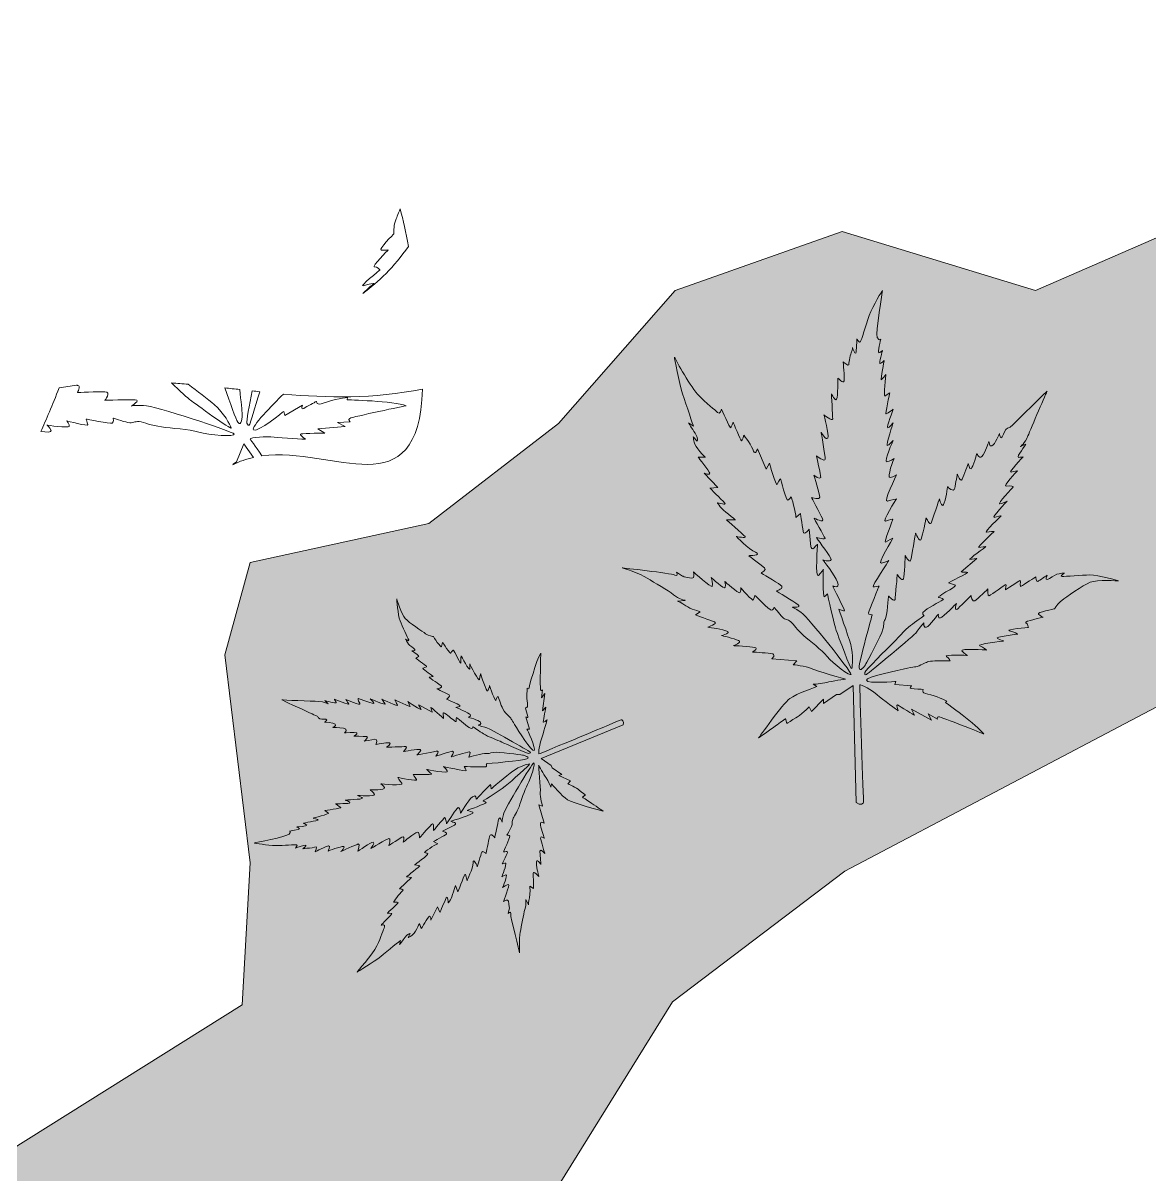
# Model space of a CAD drawing. Extents: x 566 to 1519, y -1337 to -562.
# Drawn here: x 735.4 to 910.7, y -895.6 to -716.5 of the extents above; entities that cross this region are included whole.
import ezdxf

# ---------------------------------------------------------------- set-up
doc = ezdxf.new("R2010")
doc.units = 0
doc.header["$MEASUREMENT"] = 0
doc.layers.add('katman 1', color=7, linetype='Continuous')

msp = doc.modelspace()

# ---------------------------------------------------------------- hatches: boundary and pattern name
at = {"layer": 'katman 1', "true_color": 0x008000}
h = msp.add_hatch(color=96, dxfattribs=at)
h.dxf.hatch_style = 2
h.paths.add_polyline_path([(811.6, -1183.1), (830.72, -1164.51), (837.59, -1132.94), (803.12, -1095.33), (768.25, -1066.35), (785.83, -1038.68), (778.67, -1017.45), (820.26, -1006.79), (834.81, -1013.67), (867.18, -1024.63), (880.09, -1024.63), (892.87, -1001.33), (876.63, -982.04), (825.76, -971.66), (828.81, -941.23), (842.9, -931.45), (867.18, -949.16), (885.43, -949.16), (900.41, -946.89), (917.71, -920.38), (895.83, -899.88), (872.45, -907.98), (842.98, -920.38), (803.12, -943.12), (781.94, -937.32), (786.26, -926.88), (807.45, -915.42), (836.42, -868.75), (863.23, -848.43), (911.65, -822.92), (942.79, -842.81), (949.47, -869.18), (973.05, -911.96), (999.86, -924.96), (1039.56, -924.1), (1063.52, -901.18), (1072.51, -852.32), (1067.75, -822.92), (1082.45, -790.05), (1056.94, -724), (983.43, -716.55), (948.68, -727.36), (922.03, -745.43), (892.87, -758.11), (862.79, -748.98), (836.85, -758.11), (818.69, -778.81), (798.54, -794.38), (770.75, -800.43), (766.83, -814.76), (770.75, -847.13), (769.52, -869.18), (733.22, -891.95), (708.86, -872.12), (697.21, -867.45), (678.96, -875.67), (663.89, -898.58), (669.94, -909.83), (680.37, -926.88), (686.22, -943.55), (697.21, -952.2), (693.73, -966.43), (703.05, -983.33), (708.86, -991.12), (730.48, -998.86), (746.91, -1006.79), (743.45, -1017.45), (718.37, -1035.01), (686.22, -1055.11), (670.38, -1069.77), (653.95, -1103.97), (642.27, -1119.2), (635.35, -1142.86), (646.44, -1156.29), (683.35, -1151.08), (720.97, -1139.11), (758.77, -1132.94), (775.88, -1135), (791.45, -1145.09)])

# ---------------------------------------------------------------- linework, layer by layer
at = {"layer": 'katman 1', "lineweight": 0}
for points in [[(1063.52, -901.18), (1072.51, -852.32), (1067.75, -822.92), (1082.45, -790.05), (1056.94, -724), (983.43, -716.55), (948.68, -727.36), (922.03, -745.43), (892.87, -758.11), (862.79, -748.98), (836.85, -758.11), (818.69, -778.81), (798.54, -794.38), (770.75, -800.43), (766.83, -814.76), (770.75, -847.13), (769.52, -869.18), (733.22, -891.95), (708.86, -872.12), (697.21, -867.45), (678.96, -875.67), (663.89, -898.58)], [(807.45, -915.42), (836.42, -868.75), (863.23, -848.43), (911.65, -822.92), (942.79, -842.81), (949.47, -869.18), (973.05, -911.96)]]:
    msp.add_lwpolyline(points, dxfattribs=at)
for points, knots in [([(788.38, -757.38), (789.28, -757.06), (790, -757.04), (790, -757.04), (790, -757.04), (789.07, -757.83), (788.27, -758.58), (790.72, -756.83), (793.09, -754.48), (795.36, -751.27), (795.01, -749.11), (794.57, -747.19), (794.07, -745.43), (793.74, -746.27), (793.47, -746.98), (793.35, -747.29), (793.01, -748.11), (793.09, -749.34), (793.09, -749.34), (793.09, -749.34), (790.61, -751.81), (791.14, -751.84), (791.66, -751.86), (792.2, -751.83), (792.2, -751.83), (792.2, -751.83), (789.6, -754.48), (790.05, -754.46), (790.5, -754.44), (790.96, -754.92), (790.96, -754.92), (790.96, -754.92), (787.48, -757.7), (788.38, -757.38)], [0, 0, 0, 0, 1, 1, 1, 2, 2, 2, 3, 3, 3, 4, 4, 4, 5, 5, 5, 6, 6, 6, 7, 7, 7, 8, 8, 8, 9, 9, 9, 10, 10, 10, 11, 11, 11, 11]), ([(836.78, -802.37), (836.18, -802.08), (828.61, -801.26), (828.61, -801.26), (828.61, -801.26), (831.42, -802.15), (832.5, -802.85), (833.59, -803.55), (835.79, -804.76), (836.59, -805.44), (837.39, -806.12), (838.4, -806.31), (838.4, -806.31), (838.4, -806.31), (837.22, -806.43), (837.22, -806.43), (837.22, -806.43), (837.82, -806.67), (838.5, -807.15), (839.18, -807.64), (840.7, -808.07), (840.7, -808.07), (840.7, -808.07), (839.98, -808.58), (839.98, -808.58), (839.98, -808.58), (842.34, -809.45), (842.95, -809.67), (843.55, -809.89), (841.91, -810.49), (841.91, -810.49), (841.91, -810.49), (843.6, -810.69), (844.71, -811.02), (845.83, -811.36), (844.06, -811.77), (844.06, -811.77), (844.06, -811.77), (846.02, -812.26), (846.7, -812.55), (847.37, -812.84), (845.9, -813.35), (845.9, -813.35), (845.9, -813.35), (848.58, -813.47), (849.21, -813.63), (849.84, -813.8), (848.87, -814.34), (848.87, -814.34), (848.87, -814.34), (850.68, -814.46), (851.7, -814.55), (852.72, -814.65), (851.85, -815.4), (851.85, -815.4), (851.85, -815.4), (855.74, -815.71), (855.74, -815.71), (855.74, -815.71), (855.18, -816.32), (855.18, -816.32), (855.18, -816.32), (857.21, -816.51), (857.97, -816.9), (858.73, -817.28), (863.35, -818.54), (863.35, -818.54), (863.35, -818.54), (861.13, -818.88), (860.4, -819.07), (859.68, -819.27), (858.28, -819.36), (858.28, -819.36), (858.28, -819.36), (858.86, -819.7), (858.86, -819.7), (858.86, -819.7), (855.71, -820.81), (854.65, -821.59), (853.59, -822.36), (849.82, -827.68), (849.82, -827.68), (849.82, -827.68), (851.75, -826.33), (852.43, -825.84), (853.1, -825.36), (854.02, -824.68), (854.02, -824.68), (854.02, -824.68), (854.22, -825.46), (854.22, -825.46), (854.22, -825.46), (855.04, -824.88), (855.62, -824.59), (856.2, -824.3), (857.7, -822.84), (857.7, -822.84), (857.7, -822.84), (858.04, -823.57), (858.04, -823.57), (858.04, -823.57), (859.92, -821.68), (859.92, -821.68), (859.92, -821.68), (859.92, -822.36), (859.92, -822.36), (859.92, -822.36), (861.91, -820.96), (861.91, -820.96), (861.91, -820.96), (862.44, -820.96), (862.44, -820.96), (862.44, -820.96), (864.52, -819.54), (864.52, -819.54), (864.52, -819.54), (865, -837.76), (865, -837.76), (865.65, -838.34), (866.14, -837.76), (866.14, -837.76), (866.14, -837.76), (865.47, -819.54), (865.56, -819.44), (865.66, -819.35), (867.53, -820.31), (868.27, -820.99), (869.01, -821.67), (871.53, -823.47), (871.53, -823.47), (871.53, -823.47), (871.08, -822.38), (871.43, -822.57), (871.79, -822.76), (874.04, -824.18), (874.04, -824.18), (874.04, -824.18), (873.59, -823.25), (873.59, -823.25), (873.59, -823.25), (876.72, -824.96), (876.72, -824.96), (876.72, -824.96), (876.17, -823.96), (876.17, -823.96), (876.17, -823.96), (877.62, -824.79), (877.62, -824.79), (877.62, -824.79), (877.43, -824.41), (877.81, -824.41), (878.2, -824.41), (884.81, -827.08), (884.81, -827.08), (883.88, -825.73), (878.85, -822.18), (878.85, -822.18), (878.85, -822.18), (879.07, -821.96), (879.07, -821.96), (879.07, -821.96), (877.36, -821.12), (876.14, -820.9), (874.91, -820.67), (875.56, -820.15), (875.36, -820.15), (875.17, -820.15), (874.04, -820.06), (873.56, -820.03), (873.08, -819.99), (873.62, -819.58), (873.62, -819.58), (873.62, -819.58), (871.01, -819.41), (871.01, -819.41), (871.01, -819.41), (871.17, -818.9), (871.17, -818.9), (871.17, -818.9), (866.72, -819.32), (866.57, -818.74), (866.4, -818.16), (871.53, -817.19), (872.98, -816.87), (874.43, -816.54), (874.3, -816.71), (875.04, -816.35), (875.78, -816), (875.98, -815.84), (876.85, -815.74), (877.72, -815.64), (879.59, -815.71), (879.59, -815.71), (879.59, -815.71), (879.52, -815.35), (879.01, -815.03), (878.49, -814.71), (882.29, -814.87), (882.29, -814.87), (882.29, -814.87), (881.78, -814.58), (881.42, -814.16), (881.07, -813.74), (885.23, -814.03), (885.23, -814.03), (885.23, -814.03), (884.84, -813.68), (884.2, -813.38), (883.55, -813.1), (887.91, -812.64), (887.91, -812.64), (887.91, -812.64), (887.65, -812.51), (886.97, -812.26), (886.29, -812), (890.13, -811.55), (890.13, -811.55), (890.13, -811.55), (889.61, -811.22), (888.84, -811.03), (888.07, -810.84), (891.77, -810.52), (891.77, -810.52), (891.77, -810.52), (891.68, -809.97), (891.35, -809.78), (891.03, -809.58), (894.06, -808.94), (894.06, -808.94), (894.06, -808.94), (893.68, -808.71), (893.32, -808.45), (892.96, -808.2), (895.83, -807.62), (895.83, -807.62), (895.83, -807.62), (896.35, -806.73), (896.96, -806.31), (897.58, -805.89), (900.27, -803.91), (901.36, -803.49), (902.46, -803.07), (905.76, -803.28), (905.76, -803.28), (905.76, -803.28), (902.59, -802.32), (901.32, -802.35), (900.04, -802.38), (897.49, -802.6), (897, -802.6), (896.5, -802.6), (897.4, -802.06), (897.4, -802.06), (897.4, -802.06), (896.64, -802.11), (896.19, -802.25), (895.74, -802.4), (895.14, -802.96), (894.72, -803.07), (894.31, -803.19), (894.67, -802.41), (894.67, -802.41), (894.67, -802.41), (893.47, -803.19), (893.23, -803.37), (892.98, -803.54), (892.93, -802.64), (892.93, -802.64), (892.93, -802.64), (891, -803.9), (890.66, -804.11), (890.32, -804.32), (890.65, -803.14), (890.45, -803.24), (890.26, -803.34), (888.18, -804.66), (888.18, -804.66), (888.18, -804.66), (888.37, -803.79), (888.26, -803.83), (888.15, -803.88), (886.02, -805.4), (885.68, -805.59), (885.34, -805.78), (885.48, -804.49), (885.48, -804.49), (885.48, -804.49), (883.9, -806.12), (883.45, -806.39), (883, -806.66), (882.84, -805.57), (882.84, -805.57), (882.84, -805.57), (880.99, -807.5), (880.62, -807.71), (880.25, -807.91), (880.56, -806.8), (880.56, -806.8), (880.56, -806.8), (878.53, -808.89), (878.09, -809.05), (877.66, -809.21), (877.77, -808.44), (877.77, -808.44), (877.77, -808.44), (876.39, -810.3), (875.91, -810.5), (875.42, -810.69), (875.49, -809.8), (875.49, -809.8), (875.49, -809.8), (874.53, -810.96), (874.38, -811.27), (874.24, -811.58), (866.86, -817.65), (866.57, -817.85), (866.28, -818.04), (866.33, -817.73), (866.33, -817.51), (866.33, -817.29), (869.93, -813.69), (870.54, -813.11), (871.14, -812.53), (872.64, -810.76), (873.42, -810.21), (874.19, -809.65), (875.54, -808.69), (875.54, -808.69), (875.54, -808.69), (874.96, -808.39), (875.71, -807.86), (876.46, -807.33), (878.56, -806.17), (878.56, -806.17), (878.56, -806.17), (878.23, -805.86), (877.84, -805.86), (877.46, -805.86), (878.9, -805.03), (879.53, -804.67), (880.16, -804.31), (880.45, -803.97), (880.45, -803.97), (880.45, -803.97), (879.32, -803.59), (879.32, -803.59), (879.32, -803.59), (882.48, -801.96), (882.36, -801.96), (882.24, -801.96), (881.32, -801.89), (881.32, -801.89), (881.32, -801.89), (883.74, -799.81), (883.74, -799.81), (883.74, -799.81), (883.06, -799.89), (882.68, -799.96), (882.29, -800.03), (885.17, -797.95), (885.17, -797.95), (885.17, -797.95), (884.34, -798.02), (884.06, -798.07), (883.77, -798.11), (886.45, -795.58), (886.45, -795.58), (886.45, -795.58), (885.75, -795.63), (885.24, -795.73), (884.73, -795.82), (887.54, -793.14), (887.54, -793.14), (887.54, -793.14), (886.96, -793.26), (886.43, -793.41), (885.9, -793.55), (888.46, -790.89), (888.46, -790.89), (888.46, -790.89), (887.83, -791.18), (887.32, -791.3), (886.81, -791.43), (889.38, -788.67), (889.38, -788.67), (889.38, -788.67), (889.16, -788.35), (888.36, -788.55), (887.56, -788.74), (890.05, -786.18), (890.05, -786.18), (890.05, -786.18), (889.59, -786.25), (889.06, -786.39), (888.53, -786.54), (890.95, -783.98), (890.95, -783.98), (890.95, -783.98), (890.51, -784.07), (890.2, -784.07), (889.88, -784.07), (891.38, -782.04), (891.38, -782.04), (891.38, -782.04), (890.51, -782.41), (890.51, -782.41), (890.51, -782.41), (891.23, -781.9), (891.7, -780.74), (892.15, -779.58), (894.67, -773.78), (894.67, -773.78), (894.67, -773.78), (891.38, -776.99), (890.15, -778.2), (888.91, -779.41), (889.01, -779.41), (888.53, -779.55), (888.05, -779.7), (888.05, -780.38), (887.71, -780.88), (887.37, -781.39), (887.27, -780.38), (887.27, -780.38), (887.27, -780.38), (886.55, -782.07), (886.09, -782.29), (885.63, -782.5), (885.68, -781.54), (885.63, -781.61), (885.58, -781.68), (885.24, -782.72), (884.73, -783.66), (884.23, -784.61), (883.74, -783.49), (883.74, -783.49), (883.74, -783.49), (883.17, -785.62), (882.87, -785.84), (882.58, -786.06), (882.41, -785.02), (882.41, -785.02), (882.41, -785.02), (881.71, -786.85), (881.45, -787.46), (881.18, -788.06), (880.72, -786.68), (880.72, -786.68), (880.72, -786.68), (880.46, -788.11), (880.31, -788.88), (880.17, -789.66), (879.2, -788.64), (879.2, -788.64), (879.2, -788.64), (878.89, -790.84), (878.57, -791.42), (878.26, -792), (877.92, -790.53), (877.92, -790.53), (877.92, -790.53), (876.83, -793.84), (876.64, -794.28), (876.44, -794.71), (875.86, -793.5), (875.86, -793.5), (875.86, -793.5), (875.26, -796.5), (875.04, -796.89), (874.82, -797.28), (874.22, -795.85), (874.22, -795.85), (874.22, -795.85), (873.62, -799.67), (873.45, -800.1), (873.28, -800.54), (872.6, -799.35), (872.6, -799.35), (872.6, -799.35), (872.53, -802.47), (872.33, -802.96), (872.14, -803.44), (871.37, -802.3), (871.37, -802.3), (871.37, -802.3), (871.1, -805.71), (871.03, -806.17), (870.96, -806.63), (870.01, -805.64), (870.01, -805.64), (870.01, -805.64), (869.8, -808.86), (869.48, -809.27), (869.17, -809.68), (869.39, -809.9), (869.14, -810.81), (868.9, -811.73), (866.68, -815.87), (866.51, -816.18), (866.34, -816.5), (865.47, -817.61), (865.44, -816.76), (865.42, -815.92), (867.48, -808.54), (867.48, -808.54), (867.48, -808.54), (866.82, -808.59), (866.92, -808.23), (867.02, -807.87), (868.54, -804.09), (868.54, -804.09), (868.54, -804.09), (867.84, -804.21), (867.62, -804.19), (867.4, -804.17), (870.04, -800.13), (870.04, -800.13), (870.04, -800.13), (869.7, -800.3), (868.92, -800.54), (868.15, -800.78), (870.71, -796.65), (870.71, -796.65), (870.71, -796.65), (869.92, -797.03), (869.55, -797.25), (869.19, -797.47), (870.71, -793.67), (870.71, -793.67), (870.71, -793.67), (870.18, -793.77), (869.53, -793.99), (868.88, -794.2), (871.27, -790.53), (871.27, -790.53), (871.27, -790.53), (870.62, -790.63), (869.84, -790.89), (869.07, -791.16), (871.27, -786.81), (871.27, -786.81), (871.27, -786.81), (870.91, -787.1), (870.28, -787.19), (869.65, -787.29), (870.88, -784.24), (870.88, -784.24), (870.88, -784.24), (870.21, -784.78), (869.72, -784.75), (869.24, -784.73), (870.74, -781.44), (870.74, -781.44), (870.74, -781.44), (870.04, -782.24), (869.82, -782.21), (869.6, -782.19), (870.74, -778.68), (870.74, -778.68), (870.74, -778.68), (870.13, -779.5), (869.89, -779.46), (869.65, -779.41), (870.74, -776.6), (870.74, -776.6), (870.74, -776.6), (869.94, -777.13), (869.67, -777.33), (869.41, -777.52), (870.21, -774.04), (870.21, -774.04), (870.21, -774.04), (869.65, -774.43), (869.43, -774.57), (869.22, -774.72), (869.6, -771.21), (869.6, -771.21), (869.6, -771.21), (868.9, -772.11), (868.85, -772.03), (868.8, -771.96), (869.34, -768.99), (869.34, -768.99), (869.34, -768.99), (868.95, -769.45), (868.71, -769.5), (868.47, -769.54), (869.09, -767.44), (869.09, -767.44), (869.09, -767.44), (868.71, -767.83), (868.51, -767.83), (868.32, -767.83), (868.8, -765.72), (868.8, -765.72), (868.8, -765.72), (868.61, -766.06), (868.27, -765.43), (867.93, -764.81), (869.09, -758.11), (869.09, -758.11), (869.09, -758.11), (867.59, -760.45), (867.01, -762.03), (866.43, -763.6), (865.81, -765.82), (865.64, -766.11), (865.47, -766.4), (865.1, -765.63), (865.1, -765.63), (865.1, -765.63), (865.05, -767.59), (864.91, -767.85), (864.77, -768.12), (864.43, -767.01), (864.43, -767.01), (864.43, -767.01), (864.48, -767.22), (864.23, -767.8), (863.99, -768.38), (863.85, -769.5), (863.82, -769.71), (863.8, -769.93), (862.95, -769.21), (862.95, -769.21), (862.95, -769.21), (863.22, -771.72), (863.1, -772.2), (862.98, -772.69), (862.15, -771.75), (862.15, -771.75), (862.15, -771.75), (862.15, -774.62), (861.94, -775.03), (861.72, -775.44), (861.14, -774.19), (861.14, -774.19), (861.14, -774.19), (861.33, -777.64), (861.33, -778.08), (861.33, -778.51), (859.96, -777.45), (859.96, -777.45), (859.96, -777.45), (860.8, -780.64), (860.56, -781.08), (860.32, -781.51), (859.52, -780.16), (859.52, -780.16), (859.52, -780.16), (860.2, -783.86), (860.17, -784.36), (860.15, -784.87), (858.79, -783.83), (858.79, -783.83), (858.79, -783.83), (859.52, -786.83), (859.47, -787.22), (859.42, -787.6), (858.41, -786.86), (858.41, -786.86), (858.41, -786.86), (859.32, -789.78), (859.35, -790.27), (859.37, -790.75), (858.04, -790.29), (858.04, -790.29), (858.04, -790.29), (859.32, -792.75), (859.74, -793.58), (860.15, -794.4), (858.43, -793.53), (858.43, -793.53), (858.43, -793.53), (859.98, -796.31), (860.15, -796.63), (860.32, -796.94), (858.79, -796.55), (858.79, -796.55), (858.79, -796.55), (860.54, -798.9), (860.99, -799.72), (861.45, -800.54), (859.81, -800.03), (859.81, -800.03), (859.81, -800.03), (861.72, -802.4), (862.1, -803.49), (862.49, -804.58), (861.35, -804.07), (861.35, -804.07), (861.35, -804.07), (863.19, -807.84), (863.17, -807.92), (863.14, -807.99), (862.27, -807.67), (862.27, -807.67), (862.27, -807.67), (863.7, -811.59), (864.13, -813.19), (864.57, -814.78), (864.42, -816.52), (864.3, -816.91), (864.18, -817.3), (862.15, -811.67), (861.89, -811.01), (861.62, -810.36), (860.53, -805.31), (860.53, -805.31), (860.53, -805.31), (860.27, -805.6), (860.03, -805.74), (859.78, -805.89), (859.88, -801.51), (859.88, -801.51), (859.88, -801.51), (859.64, -801.92), (859.11, -802.45), (858.58, -802.99), (858.99, -797.59), (858.99, -797.59), (858.99, -797.59), (858.74, -797.74), (858.46, -798.15), (858.16, -798.56), (857.95, -798), (857.95, -798), (857.95, -798), (857.68, -795.25), (857.68, -795.25), (857.68, -795.25), (856.93, -796.19), (856.81, -795.8), (856.69, -795.42), (856.33, -792.78), (856.33, -792.78), (856.33, -792.78), (855.6, -793.41), (855.6, -793.41), (855.65, -792.64), (854.88, -790.2), (854.88, -790.2), (854.88, -790.2), (854.61, -790.58), (854.37, -790.75), (854.13, -790.92), (853.21, -787.39), (853.21, -787.39), (853.21, -787.39), (852.73, -788.17), (852.66, -788.34), (852.58, -788.5), (851.49, -785), (851.49, -785), (851.49, -785), (850.99, -785.89), (850.99, -785.89), (850.99, -785.89), (849.66, -782.77), (849.66, -782.77), (849.66, -782.77), (849.2, -783.79), (849.03, -783.11), (848.86, -782.43), (847.53, -780.62), (847.53, -780.62), (847.53, -780.62), (847.28, -781.47), (847.14, -781.49), (847, -781.52), (845.88, -778.61), (845.88, -778.61), (845.88, -778.61), (845.52, -779.44), (845.45, -779.48), (845.38, -779.53), (844.02, -776.56), (844.02, -776.56), (844.02, -776.56), (843.85, -777.58), (843.44, -777.12), (843.03, -776.66), (841.75, -775.79), (840.32, -774.24), (838.9, -772.69), (836.72, -768.44), (836.72, -768.51), (836.72, -768.58), (837.42, -772.47), (838, -774.21), (838.58, -775.96), (839.67, -779.22), (839.67, -779.22), (839.67, -779.22), (838.92, -778.71), (838.92, -778.71), (838.92, -778.71), (839.43, -779.58), (839.94, -780.31), (840.44, -781.03), (840.27, -781.57), (840.27, -781.57), (840.27, -781.57), (839.65, -780.89), (839.65, -780.89), (839.65, -780.89), (839.67, -781.06), (839.77, -781.73), (839.86, -782.41), (841.53, -784.06), (841.53, -784.06), (841.53, -784.06), (840.42, -784.06), (840.42, -784.06), (840.42, -784.06), (842.16, -786.23), (842.23, -786.55), (842.3, -786.86), (841.36, -786.55), (841.36, -786.55), (841.36, -786.55), (843.47, -788.75), (843.47, -788.75), (843.47, -788.75), (842.23, -788.84), (842.23, -788.84), (842.23, -788.84), (844, -790.61), (844.53, -791.12), (845.06, -791.62), (843.42, -791.12), (843.42, -791.12), (843.42, -791.12), (843.56, -791.41), (843.85, -791.79), (844.14, -792.18), (846.22, -793.78), (846.22, -793.78), (846.22, -793.78), (844.82, -793.78), (844.82, -793.78), (844.82, -793.78), (847.33, -796), (847.7, -796.36), (848.06, -796.73), (846.34, -796.36), (846.34, -796.36), (846.34, -796.36), (848.23, -798.35), (849.34, -798.83), (850.45, -799.31), (848.28, -799.36), (848.28, -799.36), (848.28, -799.36), (850.36, -800.96), (850.74, -801.27), (851.13, -801.59), (850.19, -802.05), (850.19, -802.05), (850.19, -802.05), (852.51, -803.42), (853.23, -803.93), (853.96, -804.44), (852.6, -804.85), (852.6, -804.85), (852.6, -804.85), (855.31, -806.52), (855.94, -806.98), (856.57, -807.44), (855.09, -807.39), (855.09, -807.39), (855.09, -807.39), (855.36, -807.44), (856.45, -808.18), (857.53, -808.94), (864.18, -817.37), (864.18, -817.81), (864.18, -818.24), (861.35, -816.11), (860.49, -815.05), (859.61, -813.99), (857.8, -812.66), (856.81, -811.79), (855.82, -810.92), (855.31, -810.07), (854.8, -809.64), (854.3, -809.2), (854.01, -809.39), (853.52, -808.91), (853.04, -808.43), (852.22, -807.37), (852.22, -807.37), (852.22, -807.37), (852.07, -807.9), (851.78, -807.85), (851.49, -807.8), (849.24, -805.53), (849.24, -805.53), (849.24, -805.53), (849.1, -805.94), (849.03, -806.25), (848.95, -806.57), (847.02, -804.34), (847.02, -804.34), (847.02, -804.34), (847.09, -804.95), (846.9, -805.12), (846.71, -805.29), (844.55, -803.37), (844.55, -803.37), (844.55, -803.37), (844.72, -803.79), (844.63, -804.27), (844.53, -804.75), (842.45, -802.75), (842.45, -802.75), (842.45, -802.75), (842.74, -803.86), (842.59, -804.13), (842.45, -804.39), (839.67, -801.88), (839.67, -801.88), (839.67, -801.88), (839.79, -802.43), (839.67, -802.75), (839.55, -803.06), (838, -802.55), (838, -802.55), (838, -802.55), (837.03, -801.9), (837.03, -801.9), (837.03, -801.89), (837.39, -802.66), (836.78, -802.37)], [0, 0, 0, 0, 1, 1, 1, 2, 2, 2, 3, 3, 3, 4, 4, 4, 5, 5, 5, 6, 6, 6, 7, 7, 7, 8, 8, 8, 9, 9, 9, 10, 10, 10, 11, 11, 11, 12, 12, 12, 13, 13, 13, 14, 14, 14, 15, 15, 15, 16, 16, 16, 17, 17, 17, 18, 18, 18, 19, 19, 19, 20, 20, 20, 21, 21, 21, 22, 22, 22, 23, 23, 23, 24, 24, 24, 25, 25, 25, 26, 26, 26, 27, 27, 27, 28, 28, 28, 29, 29, 29, 30, 30, 30, 31, 31, 31, 32, 32, 32, 33, 33, 33, 34, 34, 34, 35, 35, 35, 36, 36, 36, 37, 37, 37, 38, 38, 38, 39, 39, 39, 40, 40, 40, 41, 41, 41, 42, 42, 42, 43, 43, 43, 44, 44, 44, 45, 45, 45, 46, 46, 46, 47, 47, 47, 48, 48, 48, 49, 49, 49, 50, 50, 50, 51, 51, 51, 52, 52, 52, 53, 53, 53, 54, 54, 54, 55, 55, 55, 56, 56, 56, 57, 57, 57, 58, 58, 58, 59, 59, 59, 60, 60, 60, 61, 61, 61, 62, 62, 62, 63, 63, 63, 64, 64, 64, 65, 65, 65, 66, 66, 66, 67, 67, 67, 68, 68, 68, 69, 69, 69, 70, 70, 70, 71, 71, 71, 72, 72, 72, 73, 73, 73, 74, 74, 74, 75, 75, 75, 76, 76, 76, 77, 77, 77, 78, 78, 78, 79, 79, 79, 80, 80, 80, 81, 81, 81, 82, 82, 82, 83, 83, 83, 84, 84, 84, 85, 85, 85, 86, 86, 86, 87, 87, 87, 88, 88, 88, 89, 89, 89, 90, 90, 90, 91, 91, 91, 92, 92, 92, 93, 93, 93, 94, 94, 94, 95, 95, 95, 96, 96, 96, 97, 97, 97, 98, 98, 98, 99, 99, 99, 100, 100, 100, 101, 101, 101, 102, 102, 102, 103, 103, 103, 104, 104, 104, 105, 105, 105, 106, 106, 106, 107, 107, 107, 108, 108, 108, 109, 109, 109, 110, 110, 110, 111, 111, 111, 112, 112, 112, 113, 113, 113, 114, 114, 114, 115, 115, 115, 116, 116, 116, 117, 117, 117, 118, 118, 118, 119, 119, 119, 120, 120, 120, 121, 121, 121, 122, 122, 122, 123, 123, 123, 124, 124, 124, 125, 125, 125, 126, 126, 126, 127, 127, 127, 128, 128, 128, 129, 129, 129, 130, 130, 130, 131, 131, 131, 132, 132, 132, 133, 133, 133, 134, 134, 134, 135, 135, 135, 136, 136, 136, 137, 137, 137, 138, 138, 138, 139, 139, 139, 140, 140, 140, 141, 141, 141, 142, 142, 142, 143, 143, 143, 144, 144, 144, 145, 145, 145, 146, 146, 146, 147, 147, 147, 148, 148, 148, 149, 149, 149, 150, 150, 150, 151, 151, 151, 152, 152, 152, 153, 153, 153, 154, 154, 154, 155, 155, 155, 156, 156, 156, 157, 157, 157, 158, 158, 158, 159, 159, 159, 160, 160, 160, 161, 161, 161, 162, 162, 162, 163, 163, 163, 164, 164, 164, 165, 165, 165, 166, 166, 166, 167, 167, 167, 168, 168, 168, 169, 169, 169, 170, 170, 170, 171, 171, 171, 172, 172, 172, 173, 173, 173, 174, 174, 174, 175, 175, 175, 176, 176, 176, 177, 177, 177, 178, 178, 178, 179, 179, 179, 180, 180, 180, 181, 181, 181, 182, 182, 182, 183, 183, 183, 184, 184, 184, 185, 185, 185, 186, 186, 186, 187, 187, 187, 188, 188, 188, 189, 189, 189, 190, 190, 190, 191, 191, 191, 192, 192, 192, 193, 193, 193, 194, 194, 194, 195, 195, 195, 196, 196, 196, 197, 197, 197, 198, 198, 198, 199, 199, 199, 200, 200, 200, 201, 201, 201, 202, 202, 202, 203, 203, 203, 204, 204, 204, 205, 205, 205, 206, 206, 206, 207, 207, 207, 208, 208, 208, 209, 209, 209, 210, 210, 210, 211, 211, 211, 212, 212, 212, 213, 213, 213, 214, 214, 214, 215, 215, 215, 216, 216, 216, 217, 217, 217, 218, 218, 218, 219, 219, 219, 220, 220, 220, 221, 221, 221, 222, 222, 222, 223, 223, 223, 224, 224, 224, 225, 225, 225, 226, 226, 226, 227, 227, 227, 228, 228, 228, 229, 229, 229, 230, 230, 230, 231, 231, 231, 232, 232, 232, 233, 233, 233, 234, 234, 234, 235, 235, 235, 236, 236, 236, 237, 237, 237, 238, 238, 238, 239, 239, 239, 240, 240, 240, 241, 241, 241, 242, 242, 242, 243, 243, 243, 244, 244, 244, 245, 245, 245, 246, 246, 246, 247, 247, 247, 248, 248, 248, 249, 249, 249, 250, 250, 250, 251, 251, 251, 252, 252, 252, 253, 253, 253, 254, 254, 254, 255, 255, 255, 256, 256, 256, 257, 257, 257, 258, 258, 258, 259, 259, 259, 260, 260, 260, 261, 261, 261, 262, 262, 262, 263, 263, 263, 264, 264, 264, 265, 265, 265, 266, 266, 266, 267, 267, 267, 268, 268, 268, 269, 269, 269, 270, 270, 270, 271, 271, 271, 272, 272, 272, 273, 273, 273, 274, 274, 274, 275, 275, 275, 276, 276, 276, 277, 277, 277, 278, 278, 278, 279, 279, 279, 280, 280, 280, 281, 281, 281, 282, 282, 282, 283, 283, 283, 284, 284, 284, 285, 285, 285, 286, 286, 286, 287, 287, 287, 288, 288, 288, 289, 289, 289, 290, 290, 290, 291, 291, 291, 292, 292, 292, 293, 293, 293, 294, 294, 294, 295, 295, 295, 296, 296, 296, 297, 297, 297, 298, 298, 298, 299, 299, 299, 300, 300, 300, 301, 301, 301, 302, 302, 302, 303, 303, 303, 304, 304, 304, 305, 305, 305, 306, 306, 306, 307, 307, 307, 308, 308, 308, 309, 309, 309, 310, 310, 310, 311, 311, 311, 311]), ([(768.27, -780.45), (767.99, -780.02), (755.77, -776.01), (754.19, -775.99), (752.61, -775.96), (752.31, -776.09), (752.31, -776.09), (752.31, -776.09), (753.81, -775.16), (752.88, -775.12), (751.95, -775.08), (748.15, -775.21), (748.15, -775.21), (748.15, -775.21), (749.22, -773.9), (748.16, -773.88), (747.1, -773.85), (743.88, -774.01), (743.88, -774.01), (743.88, -774.01), (744.51, -772.93), (743.92, -772.88), (743.88, -772.87), (743.82, -772.87), (743.77, -772.86), (742.87, -772.98), (741.97, -773.09), (741.05, -773.26), (739.98, -775.98), (739.03, -778.25), (738.19, -780.07), (739.05, -780.17), (739.93, -780.2), (739.81, -779.92), (739.58, -779.37), (739.14, -779.07), (739.14, -779.07), (739.14, -779.07), (742.55, -779.55), (742.63, -779.26), (742.71, -778.96), (742.24, -778.4), (742.24, -778.4), (742.24, -778.4), (745.65, -779.34), (745.51, -778.98), (745.37, -778.62), (745.25, -778.11), (745.25, -778.11), (745.25, -778.11), (748.99, -778.89), (749.31, -778.74), (749.63, -778.6), (749.43, -777.97), (749.43, -777.97), (749.43, -777.97), (750.95, -778.49), (751.75, -778.65), (752.56, -778.81), (752.72, -778.43), (753.51, -778.52), (754.31, -778.62), (755.37, -779.13), (756.94, -779.34), (758.5, -779.55), (761.19, -779.68), (762.76, -780.16), (764.33, -780.64), (768.57, -780.89), (768.27, -780.45)], [0, 0, 0, 0, 1, 1, 1, 2, 2, 2, 3, 3, 3, 4, 4, 4, 5, 5, 5, 6, 6, 6, 7, 7, 7, 8, 8, 8, 9, 9, 9, 10, 10, 10, 11, 11, 11, 12, 12, 12, 13, 13, 13, 14, 14, 14, 15, 15, 15, 16, 16, 16, 17, 17, 17, 18, 18, 18, 19, 19, 19, 20, 20, 20, 21, 21, 21, 22, 22, 22, 23, 23, 23, 23]), ([(758.53, -772.51), (759.76, -773.68), (761.12, -774.96), (761.48, -775.2), (762.18, -775.68), (767.94, -779.95), (767.8, -779.48), (767.67, -779.02), (766.66, -777.19), (765.17, -775.88), (764.26, -775.09), (762.42, -773.69), (761.12, -772.71), (760.26, -772.63), (759.39, -772.56), (758.53, -772.51)], [0, 0, 0, 0, 1, 1, 1, 2, 2, 2, 3, 3, 3, 4, 4, 4, 5, 5, 5, 5]), ([(766.83, -773.27), (767.63, -775.62), (768.54, -778.16), (768.84, -778.59), (769.42, -779.41), (769.55, -777.73), (769.51, -777.3), (769.49, -777.07), (769.33, -775.27), (769.12, -773.53), (768.36, -773.44), (767.59, -773.36), (766.83, -773.27)], [0, 0, 0, 0, 1, 1, 1, 2, 2, 2, 3, 3, 3, 4, 4, 4, 4]), ([(771.28, -779.81), (771.83, -780.29), (775.98, -776.92), (775.98, -776.92), (775.98, -776.92), (776.16, -777.54), (776.16, -777.54), (776.16, -777.54), (778.87, -775.97), (778.87, -775.97), (778.87, -775.97), (778.6, -776.75), (779.11, -776.46), (779.61, -776.17), (780.8, -775.52), (780.99, -775.39), (781.18, -775.27), (780.88, -776.21), (782.25, -775.62), (783.62, -775.04), (785.88, -774.74), (785.88, -774.74), (785.88, -774.74), (785.81, -775.12), (785.81, -775.12), (785.81, -775.12), (793.17, -775.32), (795, -776.05), (795, -776.05), (786.64, -777.76), (786.25, -778.01), (785.87, -778.27), (786.32, -778.53), (786.32, -778.53), (786.32, -778.53), (784.31, -778.66), (784.31, -778.66), (784.31, -778.66), (785.52, -779.29), (785.52, -779.29), (785.52, -779.29), (781.27, -779.66), (781.27, -779.66), (781.27, -779.66), (782.34, -780.29), (782.34, -780.29), (782.34, -780.29), (779.15, -780.37), (778.67, -780.41), (778.19, -780.46), (779.36, -781.25), (779.36, -781.25), (779.36, -781.25), (775.66, -781.11), (774.48, -780.93), (773.29, -780.75), (770.78, -781.02), (770.75, -781.18), (770.74, -781.22), (771.48, -782.28), (772.58, -783.84), (783.81, -782.34), (796.86, -792.33), (797.57, -773.46), (789.83, -774.99), (782.78, -774.83), (775.92, -774.23), (774.28, -775.89), (770.79, -779.39), (771.28, -779.81)], [0, 0, 0, 0, 1, 1, 1, 2, 2, 2, 3, 3, 3, 4, 4, 4, 5, 5, 5, 6, 6, 6, 7, 7, 7, 8, 8, 8, 9, 9, 9, 10, 10, 10, 11, 11, 11, 12, 12, 12, 13, 13, 13, 14, 14, 14, 15, 15, 15, 16, 16, 16, 17, 17, 17, 18, 18, 18, 19, 19, 19, 20, 20, 20, 21, 21, 21, 22, 22, 22, 23, 23, 23, 23]), ([(770.23, -778.74), (770.37, -778.96), (770.53, -779.3), (770.69, -778.92), (770.77, -778.74), (771.49, -776.41), (772.25, -773.87), (771.85, -773.82), (771.46, -773.78), (771.06, -773.74), (770.65, -775.82), (770.13, -778.59), (770.23, -778.74)], [0, 0, 0, 0, 1, 1, 1, 2, 2, 2, 3, 3, 3, 4, 4, 4, 4]), ([(771.25, -784.08), (771.25, -784.08), (769.77, -781.97), (769.77, -781.97), (769.77, -781.97), (768.64, -784.77), (768.64, -784.77), (768.64, -784.77), (768.11, -785.12), (768.11, -785.12), (768.11, -785.12), (768.07, -785.22), (768.07, -785.22), (769.1, -784.68), (770.16, -784.32), (771.25, -784.08)], [0, 0, 0, 0, 1, 1, 1, 2, 2, 2, 3, 3, 3, 4, 4, 4, 5, 5, 5, 5]), ([(816.01, -830.87), (816.01, -830.87), (828.74, -825.67), (828.74, -825.67), (828.98, -825.06), (828.44, -824.87), (828.44, -824.87), (828.44, -824.87), (815.76, -830.2), (815.66, -830.16), (815.57, -830.11), (815.75, -828.54), (816.04, -827.83), (816.31, -827.13), (816.92, -824.87), (816.92, -824.87), (816.92, -824.87), (816.27, -825.48), (816.31, -825.18), (816.35, -824.88), (816.75, -822.91), (816.75, -822.91), (816.75, -822.91), (816.21, -823.48), (816.21, -823.48), (816.21, -823.48), (816.59, -820.81), (816.59, -820.81), (816.59, -820.81), (816.03, -821.47), (816.03, -821.47), (816.03, -821.47), (816.23, -820.22), (816.23, -820.22), (816.23, -820.22), (816.01, -820.46), (815.91, -820.19), (815.8, -819.91), (815.93, -814.53), (815.93, -814.53), (815.23, -815.56), (814.06, -820.05), (814.06, -820.05), (814.06, -820.05), (813.84, -819.95), (813.84, -819.95), (813.84, -819.95), (813.71, -821.38), (813.87, -822.3), (814.04, -823.23), (813.51, -822.91), (813.56, -823.05), (813.61, -823.19), (813.84, -824.01), (813.95, -824.36), (814.05, -824.71), (813.61, -824.43), (813.61, -824.43), (813.61, -824.43), (814.19, -826.32), (814.19, -826.32), (814.19, -826.32), (813.79, -826.34), (813.79, -826.34), (813.79, -826.34), (815.27, -829.37), (814.9, -829.64), (814.53, -829.91), (812.49, -826.55), (811.87, -825.61), (811.26, -824.67), (811.4, -824.72), (810.96, -824.29), (810.51, -823.86), (810.34, -823.77), (810.05, -823.18), (809.75, -822.59), (809.29, -821.26), (809.29, -821.26), (809.29, -821.26), (809.06, -821.4), (808.97, -821.84), (808.88, -822.29), (807.98, -819.57), (807.98, -819.57), (807.98, -819.57), (807.91, -820.01), (807.71, -820.37), (807.51, -820.73), (806.6, -817.72), (806.6, -817.72), (806.6, -817.72), (806.46, -818.09), (806.42, -818.62), (806.39, -819.15), (804.91, -816.2), (804.91, -816.2), (804.91, -816.2), (804.89, -816.42), (804.89, -816.96), (804.89, -817.51), (803.55, -814.92), (803.55, -814.92), (803.55, -814.92), (803.46, -815.37), (803.52, -815.97), (803.59, -816.57), (802.38, -814.03), (802.38, -814.03), (802.38, -814.03), (802.02, -814.25), (801.97, -814.53), (801.92, -814.8), (800.66, -812.84), (800.66, -812.84), (800.66, -812.84), (800.6, -813.17), (800.51, -813.49), (800.42, -813.81), (799.25, -811.94), (799.25, -811.94), (799.25, -811.94), (798.49, -811.81), (798.03, -811.49), (797.57, -811.17), (795.45, -809.8), (794.86, -809.13), (794.28, -808.47), (793.54, -806.09), (793.54, -806.09), (793.54, -806.09), (793.71, -808.58), (794.07, -809.47), (794.43, -810.37), (795.27, -812.1), (795.4, -812.46), (795.53, -812.81), (794.91, -812.32), (794.91, -812.32), (794.91, -812.32), (795.14, -812.84), (795.36, -813.12), (795.59, -813.4), (796.15, -813.67), (796.34, -813.94), (796.53, -814.2), (795.89, -814.15), (795.89, -814.15), (795.89, -814.15), (796.75, -814.79), (796.94, -814.92), (797.13, -815.04), (796.51, -815.31), (796.51, -815.31), (796.51, -815.31), (797.91, -816.35), (798.15, -816.53), (798.39, -816.71), (797.47, -816.8), (797.59, -816.91), (797.71, -817.02), (799.2, -818.13), (799.2, -818.13), (799.2, -818.13), (798.53, -818.23), (798.59, -818.29), (798.66, -818.36), (800.29, -819.46), (800.52, -819.65), (800.75, -819.84), (799.8, -820.08), (799.8, -820.08), (799.8, -820.08), (801.38, -820.77), (801.68, -821.01), (801.99, -821.26), (801.26, -821.66), (801.26, -821.66), (801.26, -821.66), (803.12, -822.45), (803.36, -822.66), (803.61, -822.87), (802.74, -822.94), (802.74, -822.94), (802.74, -822.94), (804.76, -823.82), (804.98, -824.08), (805.21, -824.35), (804.64, -824.47), (804.64, -824.47), (804.64, -824.47), (806.33, -824.95), (806.59, -825.24), (806.86, -825.53), (806.21, -825.72), (806.21, -825.72), (806.21, -825.72), (807.28, -826.09), (807.54, -826.11), (807.8, -826.13), (814.05, -829.71), (814.26, -829.87), (814.48, -830.02), (814.24, -830.07), (814.09, -830.13), (813.94, -830.19), (810.43, -828.6), (809.86, -828.33), (809.29, -828.06), (807.65, -827.47), (807.05, -827.07), (806.45, -826.67), (805.41, -825.98), (805.41, -825.98), (805.41, -825.98), (805.36, -826.46), (804.78, -826.08), (804.21, -825.69), (802.83, -824.51), (802.83, -824.51), (802.83, -824.51), (802.7, -824.84), (802.8, -825.11), (802.9, -825.38), (801.93, -824.58), (801.51, -824.23), (801.09, -823.88), (800.77, -823.77), (800.77, -823.77), (800.77, -823.77), (800.8, -824.67), (800.8, -824.67), (800.8, -824.67), (798.81, -822.87), (798.85, -822.95), (798.88, -823.04), (799.07, -823.71), (799.07, -823.71), (799.07, -823.71), (796.96, -822.56), (796.96, -822.56), (796.96, -822.56), (797.19, -823.01), (797.35, -823.27), (797.5, -823.52), (795.26, -822.05), (795.26, -822.05), (795.26, -822.05), (795.53, -822.61), (795.64, -822.8), (795.75, -822.99), (793.25, -821.77), (793.25, -821.77), (793.25, -821.77), (793.47, -822.25), (793.67, -822.59), (793.88, -822.92), (791.24, -821.66), (791.24, -821.66), (791.24, -821.66), (791.47, -822.03), (791.72, -822.37), (791.96, -822.7), (789.41, -821.61), (789.41, -821.61), (789.41, -821.61), (789.78, -821.97), (790, -822.3), (790.22, -822.62), (787.59, -821.55), (787.59, -821.55), (787.59, -821.55), (787.43, -821.79), (787.78, -822.3), (788.12, -822.81), (785.65, -821.73), (785.65, -821.73), (785.65, -821.73), (785.82, -822.04), (786.07, -822.37), (786.31, -822.71), (783.86, -821.69), (783.86, -821.69), (783.86, -821.69), (784.04, -821.97), (784.13, -822.19), (784.21, -822.41), (782.38, -821.9), (782.38, -821.9), (782.38, -821.9), (782.87, -822.41), (782.87, -822.41), (782.87, -822.41), (782.32, -822.04), (781.37, -822.02), (780.43, -822.01), (775.67, -821.78), (775.67, -821.78), (775.67, -821.78), (778.81, -823.24), (779.99, -823.79), (781.17, -824.34), (781.15, -824.27), (781.38, -824.58), (781.61, -824.88), (782.09, -824.7), (782.54, -824.8), (782.99, -824.9), (782.3, -825.24), (782.3, -825.24), (782.3, -825.24), (783.68, -825.3), (783.96, -825.57), (784.23, -825.84), (783.54, -826.06), (783.6, -826.08), (783.67, -826.09), (784.49, -826.05), (785.29, -826.16), (786.09, -826.27), (785.44, -826.91), (785.44, -826.91), (785.44, -826.91), (787.09, -826.75), (787.32, -826.9), (787.55, -827.04), (786.86, -827.44), (786.86, -827.44), (786.86, -827.44), (788.35, -827.44), (788.85, -827.47), (789.34, -827.5), (788.49, -828.19), (788.49, -828.19), (788.49, -828.19), (789.57, -828), (790.15, -827.89), (790.74, -827.79), (790.28, -828.74), (790.28, -828.74), (790.28, -828.74), (791.92, -828.38), (792.41, -828.45), (792.9, -828.51), (791.95, -829.15), (791.95, -829.15), (791.95, -829.15), (794.58, -829.03), (794.94, -829.05), (795.3, -829.07), (794.6, -829.8), (794.6, -829.8), (794.6, -829.8), (796.88, -829.43), (797.21, -829.48), (797.54, -829.53), (796.69, -830.34), (796.69, -830.34), (796.69, -830.34), (799.55, -829.75), (799.9, -829.75), (800.26, -829.76), (799.6, -830.55), (799.6, -830.55), (799.6, -830.55), (801.82, -829.77), (802.21, -829.78), (802.61, -829.79), (802.01, -830.63), (802.01, -830.63), (802.01, -830.63), (804.49, -829.91), (804.83, -829.84), (805.17, -829.77), (804.73, -830.7), (804.73, -830.7), (804.73, -830.7), (807.05, -830), (807.43, -830.11), (807.8, -830.22), (807.9, -830.01), (808.61, -829.94), (809.32, -829.86), (812.83, -830.33), (813.1, -830.37), (813.37, -830.4), (814.38, -830.72), (813.79, -830.97), (813.2, -831.21), (807.45, -831.72), (807.45, -831.72), (807.45, -831.72), (807.66, -832.17), (807.38, -832.2), (807.1, -832.22), (804.03, -832.15), (804.03, -832.15), (804.03, -832.15), (804.3, -832.62), (804.34, -832.78), (804.38, -832.94), (800.83, -832.15), (800.83, -832.15), (800.83, -832.15), (801.04, -832.35), (801.41, -832.83), (801.79, -833.31), (798.19, -832.6), (798.19, -832.6), (798.19, -832.6), (798.67, -833.06), (798.93, -833.26), (799.18, -833.46), (796.09, -833.4), (796.09, -833.4), (796.09, -833.4), (796.3, -833.74), (796.63, -834.15), (796.95, -834.55), (793.72, -833.84), (793.72, -833.84), (793.72, -833.84), (793.96, -834.28), (794.36, -834.75), (794.75, -835.22), (791.09, -834.83), (791.09, -834.83), (791.09, -834.83), (791.4, -835.01), (791.63, -835.43), (791.87, -835.85), (789.39, -835.79), (789.39, -835.79), (789.39, -835.79), (789.94, -836.12), (790.06, -836.47), (790.17, -836.82), (787.45, -836.64), (787.45, -836.64), (787.45, -836.64), (788.2, -836.92), (788.24, -837.08), (788.28, -837.24), (785.5, -837.37), (785.5, -837.37), (785.5, -837.37), (786.24, -837.58), (786.27, -837.76), (786.3, -837.95), (784.03, -837.93), (784.03, -837.93), (784.03, -837.93), (784.62, -838.35), (784.83, -838.49), (785.03, -838.62), (782.36, -838.98), (782.36, -838.98), (782.36, -838.98), (782.78, -839.27), (782.94, -839.39), (783.11, -839.5), (780.53, -840.17), (780.53, -840.17), (780.53, -840.17), (781.34, -840.42), (781.31, -840.47), (781.27, -840.53), (779.03, -840.95), (779.03, -840.95), (779.03, -840.95), (779.46, -841.1), (779.55, -841.25), (779.65, -841.41), (778, -841.53), (778, -841.53), (778, -841.53), (778.37, -841.7), (778.43, -841.84), (778.48, -841.97), (776.86, -842.19), (776.86, -842.19), (776.86, -842.19), (777.15, -842.24), (776.8, -842.65), (776.45, -843.05), (771.41, -844.02), (771.41, -844.02), (771.41, -844.02), (773.46, -844.45), (774.73, -844.44), (775.99, -844.43), (777.73, -844.28), (777.98, -844.33), (778.23, -844.37), (777.78, -844.83), (777.78, -844.83), (777.78, -844.83), (779.17, -844.34), (779.4, -844.37), (779.62, -844.41), (778.93, -844.94), (778.93, -844.94), (778.93, -844.94), (779.07, -844.85), (779.55, -844.86), (780.02, -844.88), (780.84, -844.69), (781, -844.65), (781.16, -844.6), (780.88, -845.39), (780.88, -845.39), (780.88, -845.39), (782.58, -844.54), (782.95, -844.49), (783.33, -844.45), (782.88, -845.28), (782.88, -845.28), (782.88, -845.28), (784.91, -844.52), (785.26, -844.56), (785.61, -844.6), (784.87, -845.35), (784.87, -845.35), (784.87, -845.35), (787.27, -844.29), (787.57, -844.18), (787.88, -844.06), (787.5, -845.32), (787.5, -845.32), (787.5, -845.32), (789.52, -843.87), (789.9, -843.92), (790.27, -843.98), (789.52, -844.9), (789.52, -844.9), (789.52, -844.9), (791.95, -843.44), (792.32, -843.32), (792.68, -843.2), (792.31, -844.44), (792.31, -844.44), (792.31, -844.44), (794.23, -843.13), (794.52, -843.06), (794.8, -842.99), (794.54, -843.9), (794.54, -843.9), (794.54, -843.9), (796.36, -842.48), (796.7, -842.33), (797.04, -842.18), (797.07, -843.25), (797.07, -843.25), (797.07, -843.25), (798.47, -841.68), (798.94, -841.18), (799.41, -840.67), (799.25, -842.11), (799.25, -842.11), (799.25, -842.11), (800.8, -840.28), (800.98, -840.07), (801.15, -839.87), (801.28, -841.05), (801.28, -841.05), (801.28, -841.05), (802.48, -839.2), (802.94, -838.65), (803.39, -838.11), (803.47, -839.41), (803.47, -839.41), (803.47, -839.41), (804.64, -837.43), (805.3, -836.86), (805.97, -836.3), (805.91, -837.24), (805.91, -837.24), (805.91, -837.24), (808.08, -834.94), (808.14, -834.93), (808.2, -834.93), (808.21, -835.63), (808.21, -835.63), (808.21, -835.63), (810.6, -833.58), (811.6, -832.85), (812.62, -832.11), (813.88, -831.75), (814.19, -831.74), (814.49, -831.72), (811.06, -834.65), (810.67, -835.01), (810.28, -835.38), (807, -837.49), (807, -837.49), (807, -837.49), (807.28, -837.6), (807.44, -837.73), (807.61, -837.86), (804.49, -838.96), (804.49, -838.96), (804.49, -838.96), (804.85, -839.02), (805.37, -839.26), (805.88, -839.49), (801.97, -840.64), (801.97, -840.64), (801.97, -840.64), (802.14, -840.77), (802.5, -840.86), (802.87, -840.96), (802.54, -841.26), (802.54, -841.26), (802.54, -841.26), (800.66, -842.18), (800.66, -842.18), (800.66, -842.18), (801.53, -842.46), (801.28, -842.65), (801.04, -842.84), (799.28, -843.8), (799.28, -843.8), (799.28, -843.8), (799.92, -844.14), (799.92, -844.14), (799.36, -844.31), (797.84, -845.51), (797.84, -845.51), (797.84, -845.51), (798.19, -845.59), (798.37, -845.72), (798.55, -845.84), (796.31, -847.43), (796.31, -847.43), (796.31, -847.43), (796.98, -847.57), (797.12, -847.57), (797.26, -847.58), (795.07, -849.28), (795.07, -849.28), (795.07, -849.28), (795.84, -849.4), (795.84, -849.4), (795.84, -849.4), (793.99, -851.17), (793.99, -851.17), (793.99, -851.17), (794.83, -851.22), (794.4, -851.53), (793.97, -851.83), (793.04, -853.25), (793.04, -853.25), (793.04, -853.25), (793.7, -853.19), (793.76, -853.29), (793.81, -853.38), (792.06, -854.94), (792.06, -854.94), (792.06, -854.94), (792.74, -854.98), (792.79, -855.02), (792.85, -855.06), (791.11, -856.8), (791.11, -856.8), (791.11, -856.8), (791.87, -856.65), (791.65, -857.06), (791.44, -857.48), (791.17, -858.61), (790.45, -860.03), (789.74, -861.45), (787.32, -864.12), (787.37, -864.1), (787.42, -864.08), (789.98, -862.55), (791.05, -861.68), (792.13, -860.81), (794.14, -859.17), (794.14, -859.17), (794.14, -859.17), (793.98, -859.83), (793.98, -859.83), (793.98, -859.83), (794.46, -859.24), (794.84, -858.69), (795.22, -858.14), (795.64, -858.11), (795.64, -858.11), (795.64, -858.11), (795.33, -858.74), (795.33, -858.74), (795.33, -858.74), (795.44, -858.67), (795.89, -858.43), (796.34, -858.18), (797.06, -856.56), (797.06, -856.56), (797.06, -856.56), (797.36, -857.35), (797.36, -857.35), (797.36, -857.35), (798.43, -855.54), (798.63, -855.4), (798.83, -855.27), (798.86, -856.02), (798.86, -856.02), (798.86, -856.02), (799.86, -853.95), (799.86, -853.95), (799.86, -853.95), (800.25, -854.79), (800.25, -854.79), (800.25, -854.79), (801.03, -853.08), (801.25, -852.57), (801.46, -852.06), (801.54, -853.35), (801.54, -853.35), (801.54, -853.35), (801.71, -853.17), (801.9, -852.87), (802.1, -852.56), (802.67, -850.66), (802.67, -850.66), (802.67, -850.66), (803.05, -851.65), (803.05, -851.65), (803.05, -851.65), (803.95, -849.29), (804.11, -848.93), (804.27, -848.58), (804.47, -849.89), (804.47, -849.89), (804.47, -849.89), (805.37, -848.03), (805.41, -847.12), (805.45, -846.2), (806.07, -847.73), (806.07, -847.73), (806.07, -847.73), (806.64, -845.83), (806.76, -845.48), (806.88, -845.12), (807.45, -845.66), (807.45, -845.66), (807.45, -845.66), (807.81, -843.66), (807.97, -843.01), (808.14, -842.36), (808.79, -843.21), (808.79, -843.21), (808.79, -843.21), (809.24, -840.85), (809.4, -840.29), (809.56, -839.72), (809.92, -840.78), (809.92, -840.78), (809.92, -840.78), (809.88, -840.58), (810.12, -839.61), (810.36, -838.64), (814.54, -831.7), (814.85, -831.58), (815.16, -831.47), (814.41, -834.03), (813.89, -834.93), (813.37, -835.83), (812.92, -837.46), (812.57, -838.39), (812.21, -839.32), (811.75, -839.91), (811.58, -840.38), (811.41, -840.85), (811.62, -841.01), (811.41, -841.48), (811.2, -841.95), (810.67, -842.81), (810.67, -842.81), (810.67, -842.81), (811.08, -842.77), (811.12, -842.99), (811.17, -843.21), (810.16, -845.4), (810.16, -845.4), (810.16, -845.4), (810.49, -845.39), (810.73, -845.36), (810.97, -845.33), (809.92, -847.29), (809.92, -847.29), (809.92, -847.29), (810.33, -847.08), (810.5, -847.17), (810.67, -847.26), (809.89, -849.29), (809.89, -849.29), (809.89, -849.29), (810.14, -849.06), (810.51, -849), (810.87, -848.94), (810.01, -850.94), (810.01, -850.94), (810.01, -850.94), (810.72, -850.44), (810.94, -850.47), (811.17, -850.5), (810.14, -853.13), (810.14, -853.13), (810.14, -853.13), (810.5, -852.9), (810.75, -852.9), (811, -852.9), (811.06, -854.13), (811.06, -854.13), (811.06, -854.13), (810.86, -854.99), (810.86, -854.99), (810.86, -854.99), (811.3, -854.53), (811.26, -855.03), (811.22, -855.54), (812.65, -861.1), (812.65, -861.1), (812.65, -861.1), (812.54, -858.88), (812.74, -857.92), (812.95, -856.97), (813.21, -855.09), (813.48, -854.35), (813.74, -853.61), (813.61, -852.84), (813.61, -852.84), (813.61, -852.84), (814.01, -853.64), (814.01, -853.64), (814.01, -853.64), (814.02, -853.15), (814.18, -852.54), (814.34, -851.94), (814.25, -850.75), (814.25, -850.75), (814.25, -850.75), (814.8, -851.12), (814.8, -851.12), (814.8, -851.12), (814.78, -849.22), (814.77, -848.74), (814.77, -848.25), (815.63, -849.25), (815.63, -849.25), (815.63, -849.25), (815.32, -848), (815.26, -847.13), (815.2, -846.25), (815.96, -847.39), (815.96, -847.39), (815.96, -847.39), (815.78, -845.88), (815.81, -845.32), (815.83, -844.77), (816.58, -845.67), (816.58, -845.67), (816.58, -845.67), (815.95, -843.75), (815.91, -843.26), (815.86, -842.77), (816.49, -843.31), (816.49, -843.31), (816.49, -843.31), (816.09, -842), (815.89, -841.26), (815.69, -840.51), (816.45, -840.93), (816.45, -840.93), (816.45, -840.93), (815.63, -838.1), (815.63, -838.1), (815.63, -838.1), (816.21, -838.33), (816.21, -838.33), (816.21, -838.33), (815.8, -836.84), (815.87, -836.2), (815.94, -835.56), (815.6, -831.96), (815.6, -831.96), (815.6, -831.96), (816.43, -833.44), (816.76, -833.9), (817.09, -834.36), (817.53, -835.33), (817.53, -835.33), (817.53, -835.33), (817.62, -834.83), (817.62, -834.83), (817.62, -834.83), (819.24, -836.75), (820.07, -837.3), (820.9, -837.84), (825.66, -839.09), (825.66, -839.09), (825.66, -839.09), (824.19, -838.08), (823.67, -837.73), (823.15, -837.38), (822.42, -836.91), (822.42, -836.91), (822.42, -836.91), (822.92, -836.57), (822.92, -836.57), (822.92, -836.57), (822.29, -836.15), (821.93, -835.81), (821.57, -835.48), (820.15, -834.81), (820.15, -834.81), (820.15, -834.81), (820.57, -834.38), (820.57, -834.38), (820.57, -834.38), (818.73, -833.55), (818.73, -833.55), (818.73, -833.55), (819.21, -833.37), (819.21, -833.37), (819.21, -833.37), (817.7, -832.34), (817.7, -832.34), (817.7, -832.34), (817.55, -831.97), (817.55, -831.97), (817.55, -831.97), (816.01, -830.87), (816.01, -830.87)], [0, 0, 0, 0, 1, 1, 1, 2, 2, 2, 3, 3, 3, 4, 4, 4, 5, 5, 5, 6, 6, 6, 7, 7, 7, 8, 8, 8, 9, 9, 9, 10, 10, 10, 11, 11, 11, 12, 12, 12, 13, 13, 13, 14, 14, 14, 15, 15, 15, 16, 16, 16, 17, 17, 17, 18, 18, 18, 19, 19, 19, 20, 20, 20, 21, 21, 21, 22, 22, 22, 23, 23, 23, 24, 24, 24, 25, 25, 25, 26, 26, 26, 27, 27, 27, 28, 28, 28, 29, 29, 29, 30, 30, 30, 31, 31, 31, 32, 32, 32, 33, 33, 33, 34, 34, 34, 35, 35, 35, 36, 36, 36, 37, 37, 37, 38, 38, 38, 39, 39, 39, 40, 40, 40, 41, 41, 41, 42, 42, 42, 43, 43, 43, 44, 44, 44, 45, 45, 45, 46, 46, 46, 47, 47, 47, 48, 48, 48, 49, 49, 49, 50, 50, 50, 51, 51, 51, 52, 52, 52, 53, 53, 53, 54, 54, 54, 55, 55, 55, 56, 56, 56, 57, 57, 57, 58, 58, 58, 59, 59, 59, 60, 60, 60, 61, 61, 61, 62, 62, 62, 63, 63, 63, 64, 64, 64, 65, 65, 65, 66, 66, 66, 67, 67, 67, 68, 68, 68, 69, 69, 69, 70, 70, 70, 71, 71, 71, 72, 72, 72, 73, 73, 73, 74, 74, 74, 75, 75, 75, 76, 76, 76, 77, 77, 77, 78, 78, 78, 79, 79, 79, 80, 80, 80, 81, 81, 81, 82, 82, 82, 83, 83, 83, 84, 84, 84, 85, 85, 85, 86, 86, 86, 87, 87, 87, 88, 88, 88, 89, 89, 89, 90, 90, 90, 91, 91, 91, 92, 92, 92, 93, 93, 93, 94, 94, 94, 95, 95, 95, 96, 96, 96, 97, 97, 97, 98, 98, 98, 99, 99, 99, 100, 100, 100, 101, 101, 101, 102, 102, 102, 103, 103, 103, 104, 104, 104, 105, 105, 105, 106, 106, 106, 107, 107, 107, 108, 108, 108, 109, 109, 109, 110, 110, 110, 111, 111, 111, 112, 112, 112, 113, 113, 113, 114, 114, 114, 115, 115, 115, 116, 116, 116, 117, 117, 117, 118, 118, 118, 119, 119, 119, 120, 120, 120, 121, 121, 121, 122, 122, 122, 123, 123, 123, 124, 124, 124, 125, 125, 125, 126, 126, 126, 127, 127, 127, 128, 128, 128, 129, 129, 129, 130, 130, 130, 131, 131, 131, 132, 132, 132, 133, 133, 133, 134, 134, 134, 135, 135, 135, 136, 136, 136, 137, 137, 137, 138, 138, 138, 139, 139, 139, 140, 140, 140, 141, 141, 141, 142, 142, 142, 143, 143, 143, 144, 144, 144, 145, 145, 145, 146, 146, 146, 147, 147, 147, 148, 148, 148, 149, 149, 149, 150, 150, 150, 151, 151, 151, 152, 152, 152, 153, 153, 153, 154, 154, 154, 155, 155, 155, 156, 156, 156, 157, 157, 157, 158, 158, 158, 159, 159, 159, 160, 160, 160, 161, 161, 161, 162, 162, 162, 163, 163, 163, 164, 164, 164, 165, 165, 165, 166, 166, 166, 167, 167, 167, 168, 168, 168, 169, 169, 169, 170, 170, 170, 171, 171, 171, 172, 172, 172, 173, 173, 173, 174, 174, 174, 175, 175, 175, 176, 176, 176, 177, 177, 177, 178, 178, 178, 179, 179, 179, 180, 180, 180, 181, 181, 181, 182, 182, 182, 183, 183, 183, 184, 184, 184, 185, 185, 185, 186, 186, 186, 187, 187, 187, 188, 188, 188, 189, 189, 189, 190, 190, 190, 191, 191, 191, 192, 192, 192, 193, 193, 193, 194, 194, 194, 195, 195, 195, 196, 196, 196, 197, 197, 197, 198, 198, 198, 199, 199, 199, 200, 200, 200, 201, 201, 201, 202, 202, 202, 203, 203, 203, 204, 204, 204, 205, 205, 205, 206, 206, 206, 207, 207, 207, 208, 208, 208, 209, 209, 209, 210, 210, 210, 211, 211, 211, 212, 212, 212, 213, 213, 213, 214, 214, 214, 215, 215, 215, 216, 216, 216, 217, 217, 217, 218, 218, 218, 219, 219, 219, 220, 220, 220, 221, 221, 221, 222, 222, 222, 223, 223, 223, 224, 224, 224, 225, 225, 225, 226, 226, 226, 227, 227, 227, 228, 228, 228, 229, 229, 229, 230, 230, 230, 231, 231, 231, 232, 232, 232, 233, 233, 233, 234, 234, 234, 235, 235, 235, 236, 236, 236, 237, 237, 237, 238, 238, 238, 239, 239, 239, 240, 240, 240, 241, 241, 241, 242, 242, 242, 243, 243, 243, 244, 244, 244, 245, 245, 245, 246, 246, 246, 247, 247, 247, 248, 248, 248, 249, 249, 249, 250, 250, 250, 251, 251, 251, 252, 252, 252, 253, 253, 253, 254, 254, 254, 255, 255, 255, 256, 256, 256, 257, 257, 257, 258, 258, 258, 259, 259, 259, 260, 260, 260, 261, 261, 261, 262, 262, 262, 263, 263, 263, 264, 264, 264, 265, 265, 265, 266, 266, 266, 267, 267, 267, 268, 268, 268, 269, 269, 269, 270, 270, 270, 271, 271, 271, 272, 272, 272, 273, 273, 273, 274, 274, 274, 275, 275, 275, 276, 276, 276, 277, 277, 277, 278, 278, 278, 279, 279, 279, 280, 280, 280, 281, 281, 281, 282, 282, 282, 283, 283, 283, 284, 284, 284, 285, 285, 285, 286, 286, 286, 287, 287, 287, 288, 288, 288, 289, 289, 289, 290, 290, 290, 291, 291, 291, 292, 292, 292, 293, 293, 293, 294, 294, 294, 295, 295, 295, 296, 296, 296, 297, 297, 297, 298, 298, 298, 299, 299, 299, 300, 300, 300, 301, 301, 301, 302, 302, 302, 303, 303, 303, 304, 304, 304, 305, 305, 305, 306, 306, 306, 307, 307, 307, 308, 308, 308, 309, 309, 309, 310, 310, 310, 311, 311, 311, 311])]:
    msp.add_open_spline(points, degree=3, knots=knots, dxfattribs=at)

doc.saveas('drawing.dxf')
